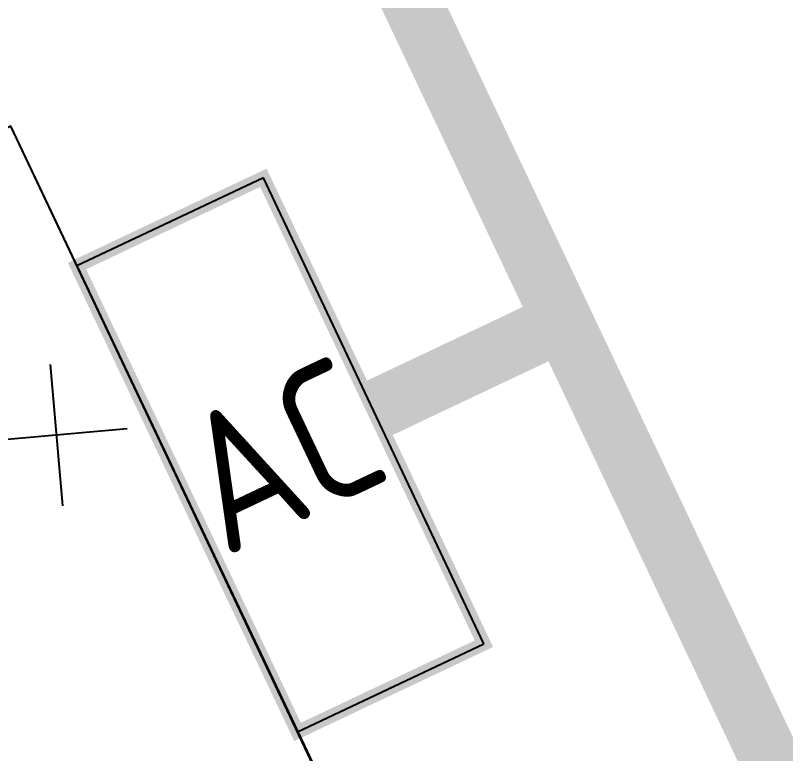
# Model space of a CAD drawing. Extents: x -809667 to 586099, y 3084146 to 3634412.
# Drawn here: x 381292.518 to 381294.759, y 3084296.399 to 3084298.547 of the extents above; entities that cross this region are included whole.
import ezdxf
from ezdxf.enums import TextEntityAlignment as Align

# ---------------------------------------------------------------- set-up
doc = ezdxf.new("R2010")
doc.units = 0
doc.header["$LTSCALE"] = 0.5
doc.header["$PDSIZE"] = 0.2
doc.layers.get('0').update_dxf_attribs({"linetype": 'CONTINUOUS'})
for name, color, linetype in [('EQUIP-箱柜', 3, 'CONTINUOUS'), ('WIRE-动力', 2, 'CONTINUOUS'), ('文字', 7, 'CONTINUOUS')]:
    doc.layers.add(name, color=color, linetype=linetype)
doc.styles.add('_TEL_ATTDEF', font='GBENOR', dxfattribs={"width": 0.8, "height": 3, "bigfont": 'GBCBIG'})
doc.styles.add('_TEL_DIM', font='SIMPLEX', dxfattribs={"width": 0.8, "height": 3.5, "bigfont": 'HZTXT'})

# ---------------------------------------------------------------- blocks, each defined once
blk = doc.blocks.new('123213')
at = {"layer": '文字', "linetype": 'Continuous'}
h = blk.add_hatch(dxfattribs=at)
h.set_pattern_fill('CROSS', color=8, scale=0.5200298169371408, angle=95.03494910525421)
h.set_pattern_definition([(95.03494910525414, (381887.7838927904, 3087155.683846412), (-0.8948146622980129, 0.7499090096577075), [0.4127736671938554, -1.238321001581566]), (185.0349491052542, (381887.9713700428, 3087155.907550077), (-0.7499090096577075, -0.8948146622980129), [0.4127736671938553, -1.238321001581566])])
h.paths.add_polyline_path([(381881.9534044674, 3087155.170160913), (381887.37927372, 3087157.733823953), (381886.3541433912, 3087159.895018648), (381880.9300837179, 3087157.332366803)])
at = {"layer": '文字', "color": 8, "linetype": 'Continuous'}
blk.add_lwpolyline([(381881.9534044674, 3087155.170160913), (381887.37927372, 3087157.733823953), (381886.3541433912, 3087159.895018648), (381880.9300837179, 3087157.332366803)], close=True, dxfattribs=at)
at = {"layer": '文字', "color": 8, "linetype": 'Continuous', "flags": 128}
blk.add_lwpolyline([(381881.9575457699, 3087155.158994112), (381887.3808284105, 3087157.72570512), (381886.354144008, 3087159.895018177), (381880.9308613664, 3087157.32830717)], close=True, dxfattribs=at)
blk = doc.blocks.new('$equip$00002708')
for p, q in [((-0.75, 0.5999999999994543), (-0.75, 0)), ((0.75, 0.5999999999994543), (-0.75, 0.5999999999994543)), ((0.75, 0), (0.75, 0.5999999999994543)), ((-0.75, 0), (0.75, 0))]:
    blk.add_line(p, q)
at = {"const_width": 0.04}
blk.add_lwpolyline([(-0.75, 0.5999999999994543), (-0.75, 0), (0.75, 0), (0.75, 0.5999999999994543), (-0.75, 0.5999999999994543), (-0.75, 0)], dxfattribs=at)
for p in [(0, 0.5999999999994543), (-0.75, 0.3000000000001819), (0.75, 0.3000000000001819), (0, 0)]:
    blk.add_point(p)
at = {"color": 7, "style": '_TEL_DIM'}
blk.add_attdef('$TEXT$', text='', height=0.4, dxfattribs=at).set_placement((1.818989403545856e-12, 0.2999999999992724), align=Align.MIDDLE_CENTER)
at = {"color": 7, "style": '_TEL_DIM', "flags": 1}
for tag in ['REMARK', 'A']:
    blk.add_attdef(tag, text='', height=0.4, dxfattribs=at).set_placement((0, 0), align=Align.MIDDLE_CENTER)

msp = doc.modelspace()

# ---------------------------------------------------------------- linework, layer by layer
at = {"layer": 'WIRE-动力', "linetype": 'Continuous', "const_width": 0.175}
for points in [[(381294.2727876258, 3084306.883830611), (381290.5727784445, 3084305.132704051), (381302.323927463, 3084280.303339755)], [(381293.5603268894, 3084297.397027725), (381294.1106282705, 3084297.657472313)]]:
    msp.add_lwpolyline(points, dxfattribs=at)

# ---------------------------------------------------------------- block references
at = {"layer": 'EQUIP-箱柜', "linetype": 'Continuous'}
ref = msp.add_blockref('$equip$00002708', (381293.017998611, 3084297.140356617), dxfattribs=dict(at, rotation=295.3270831913837))
ref.add_attrib('$TEXT$', 'AC', dxfattribs={"layer": '0', "color": 7, "height": 0.4, "rotation": 25.32708319138374, "style": '_TEL_ATTDEF'}).set_placement((381293.2891627431, 3084297.268692167), align=Align.MIDDLE_CENTER)
at = {"layer": '文字', "color": 8}
msp.add_blockref('123213', (-593.8496636126656, -2861.669633126352), dxfattribs=at)

doc.saveas('drawing.dxf')
